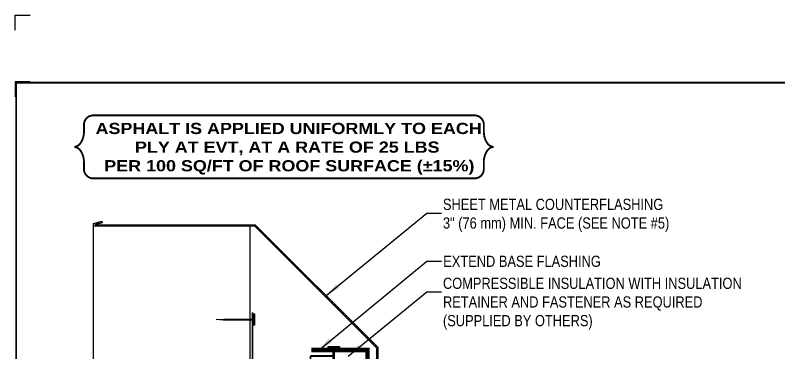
# Model space of a CAD drawing. Header units: inches. Extents: x -741.7 to -721.6, y -77.9 to -61.2.
# Drawn here: x -741.65 to -728.88, y -66.84 to -61.19 of the extents above; entities that cross this region are included whole.
import ezdxf
from ezdxf.enums import TextEntityAlignment as Align

# ---------------------------------------------------------------- set-up
doc = ezdxf.new("R2010")
doc.units = ezdxf.units.IN
doc.header["$MEASUREMENT"] = 0
doc.layers.get('0').update_dxf_attribs({"linetype": 'CONTINUOUS'})
doc.layers.get('DEFPOINTS').update_dxf_attribs({"linetype": 'CONTINUOUS'})
for name, color, linetype in [('FSBP-ACCESSORY-OTHER', 7, 'CONTINUOUS'), ('FSBP-ANNO-LABEL', 7, 'CONTINUOUS'), ('FSBP-ANNO-NOTE', 7, 'CONTINUOUS'), ('FSBP-MEMBRANE', 7, 'CONTINUOUS'), ('FSBP-TTLB-BORDER', 7, 'CONTINUOUS'), ('FSBP-TTLB-TEXT', 7, 'CONTINUOUS'), ('FSBP-WALL-CURB', 9, 'CONTINUOUS')]:
    doc.layers.add(name, color=color, linetype=linetype)
doc.styles.add('ARIAL', font='arial.ttf')
doc.styles.add('ARIAL_BOLD', font='')
doc.styles.add('ARIAL_NAR', font='ARIALN.TTF')
doc.styles.get('ARIAL_BOLD').set_extended_font_data('Arial Black')
doc.dimstyles.new('FSBP-LEADER', dxfattribs={"dimtxt": 0.1875, "dimasz": 0.25, "dimexe": 0.0625, "dimexo": 0.125, "dimgap": 0.125, "dimtad": 0, "dimtih": 1, "dimtoh": 1, "dimdec": 4, "dimzin": 0, "dimdsep": 46, "dimlunit": 4, "dimtxsty": 'ARIAL_NAR', "dimcen": 0.09375, "dimclrd": 256, "dimclre": 256, "dimclrt": 256, "dimadec": 0, "dimazin": 0, "dimtfac": 1, "dimtdec": 4, "dimtofl": 0, "dimtmove": 0, "dimatfit": 3, "dimfxl": 0, "dimtolj": 1, "dimtzin": 0, "dimlwd": -1, "dimlwe": -1, "dimarcsym": 0})

# ---------------------------------------------------------------- blocks, each defined once
blk = doc.blocks.new('FSBP_HOT-DIPPED-NAIL')
at = {"layer": 'FSBP-ACCESSORY-OTHER'}
blk.add_lwpolyline([(0, 0.1875), (0, -0.1875), (-0.03125, -0.1875), (-0.03125000000005684, 0.1875)], close=True, dxfattribs=at)
blk.add_lwpolyline([(0, 0.015625), (1, 0.015625), (1.25, 0), (1, -0.015625), (0, -0.015625)], dxfattribs=at)
blk = doc.blocks.new('TTLB-ASPHALT_1')
at = {"layer": 'DEFPOINTS', "linetype": 'Continuous', "ltscale": 1.75}
blk.add_lwpolyline([(-0.015625, 13.88083333333333), (-0.015625, 14.13083333333333), (0.234375, 14.13083333333333)], dxfattribs=at)
at = {"layer": 'DEFPOINTS', "color": 1}
blk.add_lwpolyline([(0.234375, 13.015625), (-0.015625, 13.015625), (-0.015625, 12.765625)], dxfattribs=at)
at = {"layer": 'FSBP-TTLB-BORDER', "const_width": 0.03125}
blk.add_lwpolyline([(20, 0), (20, 13), (0, 13), (0, 0)], dxfattribs=at)
at = {"layer": 'FSBP-TTLB-TEXT'}
for tag, height, style, p in [('DETAIL_DESCP_LINE_1', 0.21875, 'ARIAL_BOLD', (9.832748116198076, -0.375)), ('ISSUE_REV_DATE', 0.21875, 'ARIAL', (15.84069633627263, -0.7282559425942452)), ('DETAIL_NUMBER', 0.4375, 'ARIAL', (18.42055248367797, -0.8931630692489421))]:
    blk.add_attdef(tag, text='', height=height, dxfattribs=dict(at, style=style)).set_placement(p, align=Align.MIDDLE_CENTER)
at = {"layer": 'FSBP-TTLB-TEXT', "style": 'ARIAL'}
blk.add_attdef('ACCPT_SYSTEMS', text='', height=0.21875, dxfattribs=at).set_placement((11.49438170418193, -1.125), align=Align.MIDDLE_LEFT)

msp = doc.modelspace()

# ---------------------------------------------------------------- hatches: boundary and pattern name
at = {"layer": 'FSBP-ACCESSORY-OTHER', "ltscale": 1.75}
h = msp.add_hatch(dxfattribs=at)
h.set_pattern_fill('STEEL', color=9, scale=0.5, angle=15, style=0)
h.set_pattern_definition([(59.99999999999999, (0, 0), (-0.05412658773652741, 0.03125000000000001), []), (59.99999999999999, (-0.008088095159453773, 0.03018518207153338), (-0.05412658773652741, 0.03125000000000001), [])])
h.paths.add_polyline_path([(-737.6389137289315, -64.6970618285721), (-740.319285258994, -64.6970618285721), (-740.1987276014278, -64.66405280291403), (-740.2053296717942, -64.63994030269367), (-740.3442852589941, -64.67798673322167), (-740.3442852589941, -64.72206182857207), (-737.7288607180453, -64.72206182857207), (-737.6429429852726, -64.72206182857205), (-735.6068089592198, -66.75819585462492), (-735.6068089592197, -67.97145052291624), (-735.4554130244039, -68.23367597407696, -0.8345828675609673), (-735.4867435084785, -68.26306666832684), (-735.6585532614714, -68.09125691533393), (-735.673067889642, -68.10577154350432), (-735.5003600191517, -68.27847941399477, 0.8463823686123908), (-735.4378508660607, -68.22304095659479), (-735.5862821752083, -67.96595038771709), (-735.5862821752082, -66.74969338229548)])

# ---------------------------------------------------------------- linework, layer by layer
at = {"layer": 'FSBP-ACCESSORY-OTHER', "linetype": 'Continuous'}
for p, q in [((-740.344285258994, -64.67798673322164), (-740.2053296717943, -64.63994030269367)), ((-740.2053296717943, -64.63994030269367), (-740.1987276014279, -64.66405280291406)), ((-740.344285258994, -64.72206182857207), (-740.344285258994, -64.67798673322164)), ((-737.6429429852725, -64.72206182857204), (-740.344285258994, -64.72206182857207)), ((-740.1987276014279, -64.66405280291406), (-740.3192852589939, -64.69706182857209)), ((-740.3192852589939, -64.69706182857209), (-737.6389137289315, -64.69706182857209))]:
    msp.add_line(p, q, dxfattribs=at)
at = {"layer": 'FSBP-ACCESSORY-OTHER'}
for p, q in [((-735.6068089592198, -66.75819585462492), (-737.6429429852725, -64.72206182857204)), ((-735.5862821752082, -66.74969338229548), (-737.6389137289315, -64.69706182857209)), ((-735.6068089592198, -66.75819585462492), (-735.6068089592198, -67.97145052291626)), ((-735.5862821752082, -66.74969338229548), (-735.5862821752082, -67.96595038771716))]:
    msp.add_line(p, q, dxfattribs=at)
at = {"layer": 'FSBP-ANNO-NOTE', "const_width": 0.03125}
msp.add_lwpolyline([(-740.5033157917002, -63.15383389715488), (-740.5033157917002, -63.02154786617207, -0.414213562373095), (-740.3470657917002, -62.86529786617207), (-733.9675607131153, -62.86529786617207, -0.414213562373095), (-733.8113107131153, -63.02154786617207), (-733.8113107131153, -63.15383389715488, 0.1409083258157955), (-733.7528630869278, -63.3319749472579, 0.2244532195272858), (-733.6487996692149, -63.39325598735472, 0.2244532195272858), (-733.7528630869278, -63.45453702745151, 0.1409083258157939), (-733.8113107131153, -63.63267807755453), (-733.8113107131153, -63.76496410853737, -0.414213562373095), (-733.9675607131153, -63.92121410853737), (-740.3470657917002, -63.92121410853737, -0.414213562373095), (-740.5033157917002, -63.76496410853737), (-740.5033157917002, -63.63267807755453, 0.1409083258157955), (-740.5617634178876, -63.45453702745151, 0.2244532195272858), (-740.6658268356006, -63.39325598735472, 0.2244532195272858), (-740.5617634178876, -63.3319749472579, 0.1409083258157939)], format="xyb", close=True, dxfattribs=at)
msp.add_lwpolyline([(-740.5033157917002, -63.15383389715488), (-740.5033157917002, -63.02154786617207, -0.414213562373095), (-740.3470657917002, -62.86529786617207), (-733.9675607131153, -62.86529786617207, -0.414213562373095), (-733.8113107131153, -63.02154786617207), (-733.8113107131153, -63.15383389715488, 0.1409083258157955), (-733.7528630869278, -63.3319749472579, 0.2244532195272858), (-733.6487996692149, -63.39325598735472, 0.2244532195272858), (-733.7528630869278, -63.45453702745151, 0.1409083258157939), (-733.8113107131153, -63.63267807755453), (-733.8113107131153, -63.76496410853737, -0.414213562373095), (-733.9675607131153, -63.92121410853737), (-740.3470657917002, -63.92121410853737, -0.414213562373095), (-740.5033157917002, -63.76496410853737), (-740.5033157917002, -63.63267807755453, 0.1409083258157955), (-740.5617634178876, -63.45453702745151, 0.2244532195272858), (-740.6658268356006, -63.39325598735472, 0.2244532195272858), (-740.5617634178876, -63.3319749472579, 0.1409083258157939)], format="xyb", close=True, dxfattribs=at)
at = {"layer": 'FSBP-MEMBRANE', "linetype": 'Continuous', "const_width": 0.03}
msp.add_lwpolyline([(-737.6819857180453, -66.1628812364699), (-737.6819857180453, -74.09940082917609, 0.7762176150582661), (-736.7132357180453, -74.09940082917598), (-736.7132357180453, -66.99030086428212), (-736.7132357180453, -66.91294755021687, -0.414213562373095), (-736.6976107180453, -66.89732255021687), (-736.3304232180453, -66.89732255021687)], format="xyb", dxfattribs=at)
at = {"layer": 'FSBP-MEMBRANE', "const_width": 0.075}
msp.add_lwpolyline([(-736.6976107180453, -66.79669755021692), (-736.3304232180453, -66.79669755021692)], dxfattribs=at)
msp.add_lwpolyline([(-736.3147982180453, -66.79669755021692), (-735.7591732180454, -66.7966975502169), (-735.7591732180454, -70.0865240960553), (-734.3128160776308, -71.53288123646996), (-732.9062730126411, -71.53288123646998, -0.198912367379658), (-732.8178846649928, -71.56949288882166), (-732.8054829696966, -71.58189458411789, 0.1989123673798347), (-732.7170946220483, -71.61850623646964), (-731.2737977242159, -71.6185062364699)], format="xyb", dxfattribs=at)
at = {"layer": 'FSBP-WALL-CURB'}
for p, q in [((-740.3442852589939, -74.47538123646993), (-740.344285258994, -64.72206182857207)), ((-737.7288607180453, -64.72206182857207), (-737.7288607180453, -74.47538123646993))]:
    msp.add_line(p, q, dxfattribs=at)
at = {"layer": 'FSBP-WALL-CURB', "linetype": 'Continuous', "ltscale": 1.75}
msp.add_line((-737.7288607180453, -64.72206182857207), (-740.344285258994, -64.72206182857207), dxfattribs=at)

# ---------------------------------------------------------------- block references
msp.add_blockref('TTLB-ASPHALT_1', (-741.6369736728427, -75.31840324835517))
at = {"xscale": 0.5, "yscale": 0.5, "zscale": 0.5}
for p, rotation in [((-737.6673119320013, -66.28630572497588), 180), ((-736.3226107180453, -66.75228924381284), 270)]:
    msp.add_blockref('FSBP_HOT-DIPPED-NAIL', p, dxfattribs=dict(at, rotation=rotation))

# ---------------------------------------------------------------- texts
at = {"layer": 'FSBP-ANNO-LABEL', "style": 'ARIAL_NAR'}
msp.add_text('EXTEND BASE FLASHING', height=0.1875, dxfattribs=at).set_placement((-734.4906155482586, -65.31028049257525), align=Align.MIDDLE_LEFT)
at = {"layer": 'FSBP-ANNO-LABEL', "char_height": 0.1875, "attachment_point": 1, "style": 'ARIAL_NAR'}
for s, width, insert in [('SHEET METAL COUNTERFLASHING\\P3" (76 mm) MIN. FACE (SEE NOTE #5){\\H1.0222x; }', 3.838321805639339, (-734.4954612258532, -64.26231646279453)), ('COMPRESSIBLE INSULATION WITH INSULATION\\PRETAINER AND FASTENER AS REQUIRED\\P(SUPPLIED BY OTHERS)', 5.006479366930421, (-734.4954612258532, -65.58509363141243))]:
    msp.add_mtext_dynamic_manual_height_columns(s, width=width, gutter_width=5, heights=[0], dxfattribs=dict(at, insert=insert))
at = {"layer": 'FSBP-ANNO-NOTE', "insert": (-740.388518559444, -62.9904740254224), "char_height": 0.1875, "attachment_point": 1, "style": 'ARIAL_BOLD'}
msp.add_mtext_dynamic_manual_height_columns('\\pi-0.29536,l0.375;ASPHALT IS APPLIED UNIFORMLY TO EACH\\P\\pi0.36383;PLY AT EVT, AT A RATE OF 25 LBS\\P\\pi-0.14981;PER 100 SQ/FT OF ROOF SURFACE (±15%)', width=6.46982238162866, gutter_width=1.09375, heights=[0.910907846000744], dxfattribs=at)

# ---------------------------------------------------------------- leaders
at = {"layer": 'FSBP-ANNO-LABEL'}
for points in [[(-736.4508876140648, -65.88508794343883), (-734.7670980710316, -64.50087281014535), (-734.5170980710316, -64.50087281014535)], [(-736.5752082686771, -66.79669755021692), (-734.7670980710316, -65.31028049257525), (-734.5170980710316, -65.31028049257525)], [(-736.0789064085511, -66.89732255021687), (-734.7670980710316, -65.81890692500514), (-734.5170980710316, -65.81890692500514)]]:
    msp.add_leader(points, dimstyle='FSBP-LEADER', dxfattribs=at)

doc.saveas('drawing.dxf')
